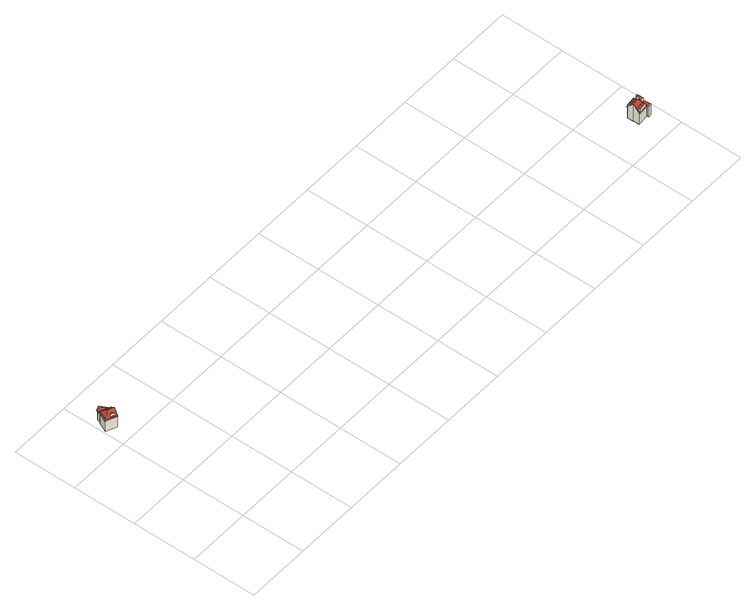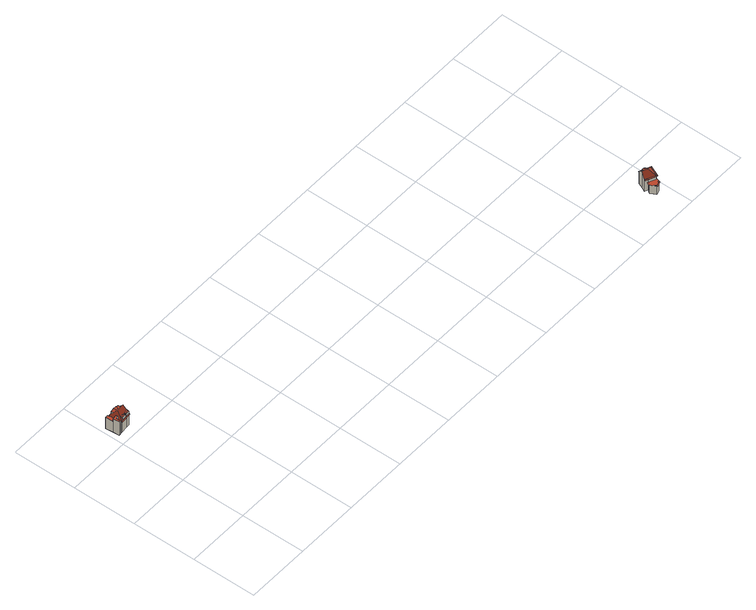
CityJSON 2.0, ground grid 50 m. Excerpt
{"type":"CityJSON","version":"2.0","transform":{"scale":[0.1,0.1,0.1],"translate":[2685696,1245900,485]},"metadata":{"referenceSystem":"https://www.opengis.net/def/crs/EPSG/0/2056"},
"CityObjects":{
"building1":{"type":"Building","attributes":{"class":"BB01","Herkunft":"EE_LB_2007","QualitaetStatus":1,"FileCreationDate":"2012-02-23","Region":5,"GebaeudeStatus":1},"children":["building1-1","building1-2"]},
"building1-1":{"type":"BuildingPart","attributes":{"Geomtype":1},"parents":["building1"],"geometry":[{"type":"MultiSurface","lod":"2","boundaries":[[[0,1,2,3,4,5,6,7,8,9,10,11]],[[12,13,14,15]],[[15,14,4,3,16]],[[3,2,17,16]],[[2,1,18,17]],[[1,0,19,18]],[[0,11,20,19]],[[11,10,21,20]],[[10,9,22,21]],[[9,8,12,22]],[[8,7,23,13]],[[7,6,24,23]],[[6,5,25,24]],[[4,14,25,5]],[[19,18,26,27]],[[18,17,28,26]],[[17,18,29]],[[20,29,18,19]],[[20,21,17,29]],[[21,30,28,17]],[[31,32,33,34,35]]],"semantics":{"surfaces":[{"type":"GroundSurface"},{"type":"WallSurface"},{"type":"RoofSurface"}],"values":[0,1,1,1,1,1,1,1,1,1,1,1,1,1,2,2,2,2,2,2,2]}}]},
"building1-2":{"type":"BuildingPart","attributes":{"Geomtype":2},"parents":["building1"],"geometry":[{"type":"MultiSurface","lod":"2","boundaries":[[[36,37,38]],[[39,40,41]],[[41,40,36,38,42]],[[43,42,38,37]],[[39,41,42,43]]],"semantics":{"surfaces":[{"type":"WallSurface"},{"type":"RoofSurface"}],"values":[0,0,0,1,1]}}]},
"building2":{"type":"Building","attributes":{"class":"BB01","Herkunft":"EE_LB_2007","QualitaetStatus":1,"FileCreationDate":"2012-03-19","Region":6,"GebaeudeStatus":1},"children":["building2-1","building2-2","building2-3"]},
"building2-1":{"type":"BuildingPart","attributes":{"Geomtype":1},"parents":["building2"],"geometry":[{"type":"MultiSurface","lod":"2","boundaries":[[[44,45,46,47]],[[48,49,50,51]],[[49,52,53,50]],[[52,54,55,53]],[[54,56,57,55]],[[58,59,60,61]],[[59,62,63,64,60]],[[62,65,66,67,63]],[[68,69,70,71,66,65,62,59,58,72,73,74,75,76]],[[71,70,77,78]],[[79,77,70,69,80,81,82]],[[83,84,85,86,87,88]],[[46,79,89,90,47]],[[53,55,57,80,51,50]],[[54,52,49,91,92,93,44,94]],[[76,75,63,67]],[[76,67,66]],[[74,64,63,75]],[[72,58,61]],[[64,74,72,61,60]],[[95,91,96,71]],[[91,97,98,96]],[[99,93,100,101]],[[93,92,102,100]],[[92,95,71,102]],[[45,99,101,46]],[[97,48,51,98]],[[84,81,80,57,85]],[[56,94,86,85]],[[94,103,87,86]],[[87,90,89,88]],[[88,89,79,82,83]],[[83,82,81,84]],[[103,44,47,90]]],"semantics":{"surfaces":[{"type":"WallSurface"},{"type":"RoofSurface"},{"type":"GroundSurface"}],"values":[0,0,0,0,0,1,1,1,1,1,1,1,1,1,2,0,0,0,0,0,0,0,0,0,0,0,0,0,0,0,0,0,0,0]}}]},
"building2-2":{"type":"BuildingPart","attributes":{"Geomtype":2},"parents":["building2"],"geometry":[{"type":"MultiSurface","lod":"2","boundaries":[[[102,104,105,106]],[[107,108,104,102]],[[109,106,105]],[[107,109,105,108]],[[105,104,108]]],"semantics":{"surfaces":[{"type":"WallSurface"},{"type":"RoofSurface"}],"values":[0,0,0,1,1]}}]},
"building2-3":{"type":"BuildingPart","attributes":{"Geomtype":2},"parents":["building2"],"geometry":[{"type":"MultiSurface","lod":"2","boundaries":[[[110,111,112,113]],[[110,114,111]],[[115,113,112]],[[116,117,111,114]],[[111,117,112]],[[116,115,112,117]]],"semantics":{"surfaces":[{"type":"WallSurface"},{"type":"RoofSurface"}],"values":[0,0,0,1,1,1]}}]}
},
"vertices":[
[93,1130,9],[15,1164,9],[47,1237,9],[55,1233,9],[57,1241,9],[66,1272,9],[97,1281,9],[121,1240,9],[108,1219,9],[103,1212,9],[125,1202,9],[109,1166,9],[108,1219,117],[108,1219,94],[57,1241,94],[57,1241,117],[55,1233,121],[47,1237,121],[15,1164,121],[93,1130,121],[109,1166,160],[125,1202,121],[103,1212,121],[121,1240,94],[97,1281,94],[66,1272,94],[5,1160,117],[90,1123,117],[44,1247,117],[67,1184,160],[128,1210,117],[115,1216,94],[127,1236,94],[99,1291,94],[59,1276,94],[50,1245,94],
[80,1142,127],[85,1154,140],[80,1142,140],[59,1166,140],[54,1154,127],[54,1154,140],[67,1148,146],[75,1166,146],
[4161,113,331],[4159,113,331],[4159,113,432],[4161,113,432],[4167,18,331],[4169,18,331],[4169,18,432],[4167,18,432],[4170,4,331],[4170,4,432],[4196,6,331],[4196,6,432],[4191,64,331],[4191,64,432],[4150,40,461],[4122,40,465],[4124,14,465],[4152,17,461],[4106,37,463],[4096,18,461],[4096,12,461],[4085,36,463],[4080,35,463],[4081,17,461],[4082,6,432],[4167,13,432],[4136,64,489],[4078,59,489],[4152,17,436],[4124,14,436],[4096,12,437],[4096,18,443],[4081,17,443],[4158,120,432],[4074,113,432],[4161,80,432],[4163,62,432],[4156,61,446],[4154,79,447],[4154,79,456],[4156,61,456],[4191,64,456],[4187,115,456],[4172,114,456],[4174,81,456],[4174,81,432],[4172,114,432],[4082,11,331],[4074,106,331],[4104,109,331],[4187,115,331],[4078,59,331],[4082,11,437],[4164,18,331],[4164,18,436],[4155,113,331],[4104,109,439],[4155,113,439],[4074,106,439],[4172,114,331],
[4074,106,459],[4103,109,459],[4103,109,439],[4076,82,465],[4076,92,465],[4105,90,459],
[4114,109,439],[4114,109,461],[4143,112,461],[4143,112,439],[4115,89,461],[4145,92,461],[4130,87,464],[4129,100,464]
]}
